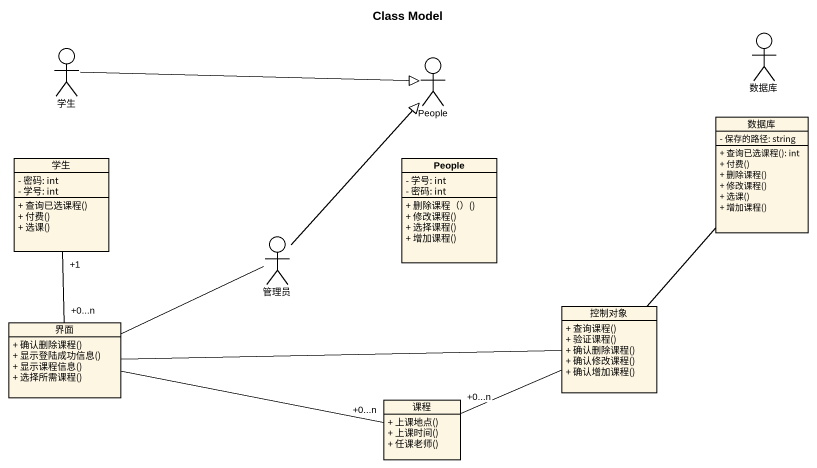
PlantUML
@startuml
title Class Model
allowmixing
hide circle
hide empty members
skinparam classAttributeIconSize 0
actor 学生
actor People
actor 数据库
class "数据库" as 数据库_2 {
  - 保存的路径: string
  + 查询已选课程(): int
  + 付费()
  + 删除课程()
  + 修改课程()
  + 选课()
  + 增加课程()
}
class "学生" as 学生_2 {
  - 密码: int
  - 学号: int
  + 查询已选课程()
  + 付费()
  + 选课()
}
class "People" as People_2 {
  - 学号: int
  - 密码: int
  + 删除课程（）()
  + 修改课程()
  + 选择课程()
  + 增加课程()
}
actor 管理员
class 界面 {
  + 确认删除课程()
  + 显示登陆成功信息()
  + 显示课程信息()
  + 选择所需课程()
}
class 控制对象 {
  + 查询课程()
  + 验证课程()
  + 确认删除课程()
  + 确认修改课程()
  + 确认增加课程()
}
class 课程 {
  + 上课地点()
  + 上课时间()
  + 任课老师()
}
学生 -right-|> People
管理员 -up-|> People
界面 "+0...n" -up- "+1" 学生_2
界面 -right- 管理员
界面 -right- 控制对象
界面 -right- "+0...n" 课程
控制对象 -up- 数据库_2
课程 "+0...n" -right- 控制对象
@enduml
